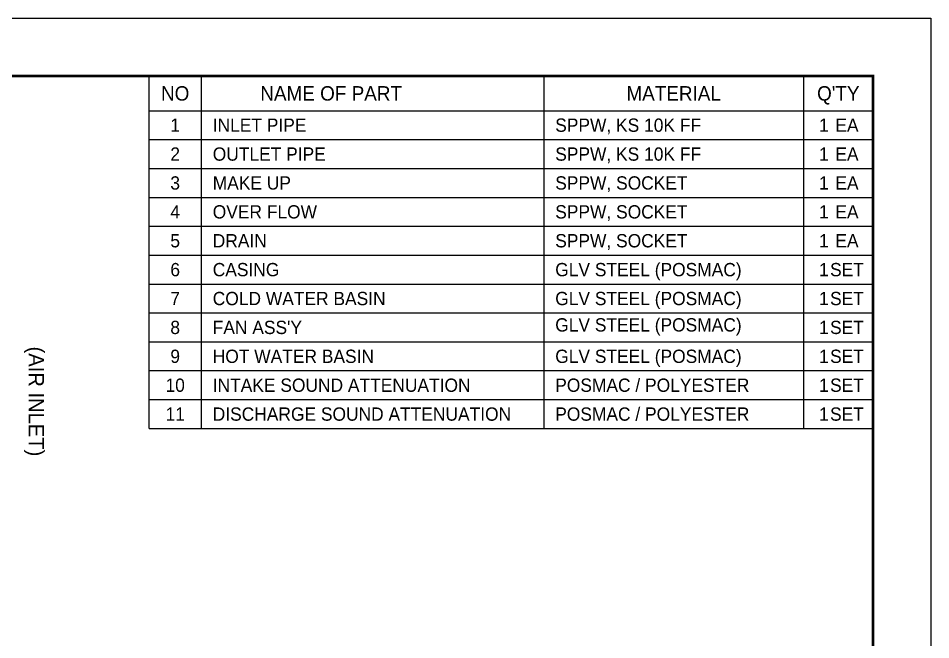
# Model space of a CAD drawing. Header units: millimetres. Extents: x -17070 to 42538, y -291348 to 31440.
# Drawn here: x 31481 to 42538, y 23911 to 31440 of the extents above; entities that cross this region are included whole.
import ezdxf
from ezdxf.enums import TextEntityAlignment as Align

# ---------------------------------------------------------------- set-up
doc = ezdxf.new("R2010")
doc.units = ezdxf.units.MM
for name, color, linetype in [('냉각탑_box', 1, 'Continuous'), ('냉각탑_form', 1, 'Continuous'), ('냉각탑_text', 3, 'Continuous')]:
    doc.layers.add(name, color=color, linetype=linetype)
doc.styles.add('돋움', font='Dotum.ttf')

msp = doc.modelspace()

# ---------------------------------------------------------------- linework, layer by layer
at = {"layer": 'Defpoints'}
msp.add_lwpolyline([(13130.9, 31440.3), (42538.1, 31440.3), (42538.1, 10645.2), (13130.9, 10645.2)], close=True, dxfattribs=at)
at = {"layer": '냉각탑_box'}
for p, q in [((33067.9, 26470.1), (33067.9, 30740.1)), ((33067.9, 30740.1), (41837.9, 30740.1)), ((33697.9, 30740.1), (33697.9, 26470.1)), ((37847.9, 30740.1), (37847.9, 26470.1)), ((40997.9, 30740.1), (40997.9, 26470.1)), ((41837.9, 30740.1), (41837.9, 27170.1)), ((33067.9, 30320.1), (41837.9, 30320.1)), ((33067.9, 29970.1), (41837.9, 29970.1)), ((33067.9, 29620.1), (41837.9, 29620.1)), ((33067.9, 29270.1), (41837.9, 29270.1)), ((33067.9, 28920.1), (41837.9, 28920.1)), ((33067.9, 28570.1), (41837.9, 28570.1)), ((33067.9, 28220.1), (41837.9, 28220.1)), ((33067.9, 27870.1), (41837.9, 27870.1)), ((33067.9, 27520.1), (41837.9, 27520.1)), ((41837.9, 27170.1), (33067.9, 27170.1)), ((33067.9, 26820.1), (41837.9, 26820.1)), ((33067.9, 26470.1), (41837.9, 26470.1))]:
    msp.add_line(p, q, dxfattribs=at)
at = {"layer": '냉각탑_form', "const_width": 35}
msp.add_lwpolyline([(13831.1, 30740.1), (13831.1, 11345.4), (41837.9, 11345.4), (41837.9, 30740.1)], close=True, dxfattribs=at)

# ---------------------------------------------------------------- texts
at = {"layer": '냉각탑_text', "style": '돋움'}
for s, height, p in [('NO', 175, (33382.9, 30530.1)), ('NAME OF PART', 175, (35272.9, 30530.1)), ('MATERIAL', 175, (39422.9, 30530.1)), ("Q'TY", 175, (41417.9, 30530.1)), ('1', 161, (33382.9, 30145.1)), ('1', 161, (41242.9, 30145.1)), ('EA', 161, (41522.9, 30145.1)), ('2', 161, (33382.9, 29795.1)), ('1', 161, (41242.9, 29795.1)), ('EA', 161, (41522.9, 29795.1)), ('3', 161, (33382.9, 29445.1)), ('1', 161, (41242.9, 29445.1)), ('EA', 161, (41522.9, 29445.1)), ('4', 161, (33382.9, 29095.1)), ('1', 161, (41242.9, 29095.1)), ('EA', 161, (41522.9, 29095.1)), ('5', 161, (33382.9, 28745.1)), ('1', 161, (41242.9, 28745.1)), ('EA', 161, (41522.9, 28745.1)), ('6', 161, (33382.9, 28395.1)), ('1', 161, (41242.9, 28395.1)), ('SET', 161, (41522.9, 28395.1)), ('7', 161, (33382.9, 28045.1)), ('1', 161, (41242.9, 28045.1)), ('SET', 161, (41522.9, 28045.1)), ('8', 161, (33382.9, 27695.1)), ('1', 161, (41242.9, 27695.1)), ('SET', 161, (41522.9, 27695.1)), ('9', 161, (33382.9, 27345.1)), ('1', 161, (41242.9, 27345.1)), ('SET', 161, (41522.9, 27345.1)), ('10', 161, (33382.9, 26995.1)), ('1', 161, (41242.9, 26995.1)), ('SET', 161, (41522.9, 26995.1)), ('11', 161, (33382.9, 26645.1)), ('1', 161, (41242.9, 26645.1)), ('SET', 161, (41522.9, 26645.1))]:
    msp.add_text(s, height=height, dxfattribs=at).set_placement(p, align=Align.MIDDLE_CENTER)
for s, p in [('INLET PIPE', (33837.9, 30145.1)), ('SPPW, KS 10K FF', (37987.9, 30145.1)), ('OUTLET PIPE', (33837.9, 29795.1)), ('SPPW, KS 10K FF', (37987.9, 29795.1)), ('MAKE UP', (33837.9, 29445.1)), ('SPPW, SOCKET', (37987.9, 29445.1)), ('OVER FLOW', (33837.9, 29095.1)), ('SPPW, SOCKET', (37987.9, 29095.1)), ('DRAIN', (33837.9, 28745.1)), ('SPPW, SOCKET', (37987.9, 28745.1)), ('CASING', (33837.9, 28395.1)), ('GLV STEEL (POSMAC)', (37987.9, 28395.1)), ('COLD WATER BASIN', (33837.9, 28045.1)), ('GLV STEEL (POSMAC)', (37987.9, 28045.1)), ("FAN ASS'Y", (33837.9, 27695.1)), ('GLV STEEL (POSMAC)', (37987.9, 27725.9)), ('HOT WATER BASIN', (33837.9, 27345.1)), ('GLV STEEL (POSMAC)', (37987.9, 27345.1)), ('INTAKE SOUND ATTENUATION', (33837.9, 26995.1)), ('POSMAC / POLYESTER', (37987.9, 26995.1)), ('DISCHARGE SOUND ATTENUATION', (33837.9, 26645.1)), ('POSMAC / POLYESTER', (37987.9, 26645.1))]:
    msp.add_text(s, height=161, dxfattribs=at).set_placement(p, align=Align.MIDDLE_LEFT)
msp.add_text('(AIR INLET)', height=186.667, rotation=270, dxfattribs=at).set_placement((31701, 26798.3), align=Align.MIDDLE_CENTER)

doc.saveas('drawing.dxf')
